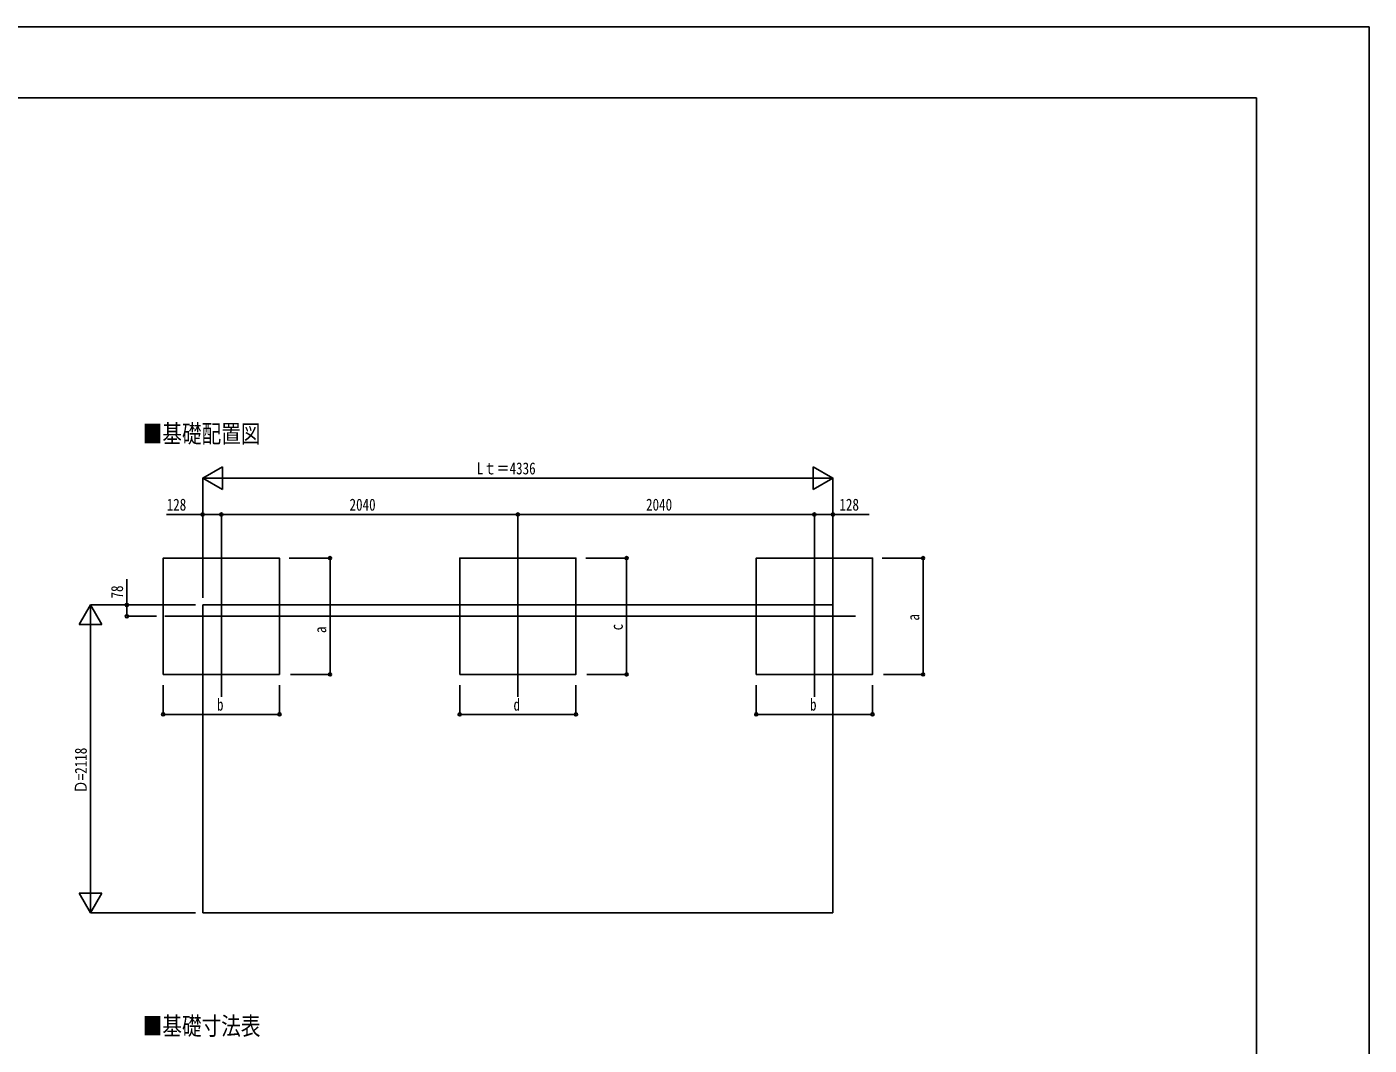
# Model space of a CAD drawing. Units: millimetres, scale not verified. Extents: x -10512 to 10512, y -7425 to 7425.
# Drawn here: x 1278 to 10512, y 422 to 7425 of the extents above; entities that cross this region are included whole.
import ezdxf
from ezdxf.enums import TextEntityAlignment as Align

# ---------------------------------------------------------------- set-up
doc = ezdxf.new("R2010")
doc.units = ezdxf.units.MM
doc.header["$LTSCALE"] = 30
for name, color, linetype in [('0-2_USER1', 3, 'Continuous'), ('0-3_YKK_12', 2, 'Continuous'), ('0-5_YKK_A1', 4, 'Continuous'), ('0-6_YKK_D', 6, 'Continuous'), ('0-7_YKK_ZWAK', 7, 'Continuous')]:
    doc.layers.add(name, color=color, linetype=linetype)
doc.styles.add('ＭＳ ゴシック', font='')
doc.styles.get('ＭＳ ゴシック').set_extended_font_data('MS Gothic')

msp = doc.modelspace()

# ---------------------------------------------------------------- linework, layer by layer
at = {"layer": '0-3_YKK_12'}
for p, q in [((2615.61, 3811.67), (2615.61, 2816.5)), ((4655.61, 3811.67), (4655.61, 2816.5)), ((6695.61, 3811.67), (6695.61, 2816.5)), ((2226.65, 3371.59), (4829.75, 3371.59)), ((4374.65, 3371.59), (6977.75, 3371.59))]:
    msp.add_line(p, q, dxfattribs=at)
at = {"layer": '0-5_YKK_A1'}
for p, q in [((2487.61, 3449.39), (6823.61, 3449.39)), ((2487.61, 3449.39), (2487.61, 1331.01)), ((6823.61, 3449.39), (6823.61, 1331.01)), ((6823.61, 1331.01), (2487.61, 1331.01))]:
    msp.add_line(p, q, dxfattribs=at)
for points in [[(2215.61, 2971.59), (3015.61, 2971.59), (3015.61, 3771.59), (2215.61, 3771.59)], [(4255.61, 2971.59), (5055.61, 2971.59), (5055.61, 3771.59), (4255.61, 3771.59)], [(6295.61, 2971.59), (7095.61, 2971.59), (7095.61, 3771.59), (6295.61, 3771.59)]]:
    msp.add_lwpolyline(points, close=True, dxfattribs=at)
at = {"layer": '0-6_YKK_D'}
for p, q in [((2487.61, 4321.59), (2622.93, 4399.71)), ((2622.93, 4243.46), (2622.93, 4399.71)), ((6823.61, 4321.59), (6688.3, 4399.71)), ((6688.3, 4399.71), (6688.3, 4243.46)), ((2487.61, 3499.39), (2487.61, 4322.59)), ((2487.61, 4321.59), (2622.93, 4243.46)), ((2487.61, 4321.59), (2758.25, 4321.59)), ((2643.86, 4321.59), (6667.36, 4321.59)), ((6823.61, 4321.59), (6552.98, 4321.59)), ((6823.61, 4321.59), (6688.3, 4243.46)), ((6823.61, 3450.39), (6823.61, 4322.59)), ((2487.61, 3499.39), (2487.61, 4072.59)), ((2615.61, 3812.67), (2615.61, 4072.59)), ((2615.61, 3812.67), (2615.61, 4072.59)), ((2615.61, 4071.59), (4655.61, 4071.59)), ((4655.61, 3811.67), (4655.61, 4072.59)), ((4655.61, 3811.67), (4655.61, 4072.59)), ((4655.61, 4071.59), (6695.61, 4071.59)), ((6695.61, 3811.67), (6695.61, 4072.59)), ((6695.61, 3811.67), (6695.61, 4072.59)), ((6823.61, 3499.39), (6823.61, 4072.59)), ((3082.77, 3771.59), (3364.72, 3771.59)), ((3363.72, 2971.59), (3363.72, 3771.59)), ((5122.77, 3771.59), (5404.72, 3771.59)), ((5403.72, 2971.59), (5403.72, 3771.59)), ((7162.77, 3771.59), (7444.72, 3771.59)), ((7443.72, 2971.59), (7443.72, 3771.59)), ((1715.61, 3449.39), (1637.49, 3314.07)), ((2437.61, 3449.39), (1714.61, 3449.39)), ((1715.61, 3449.39), (1793.74, 3314.07)), ((1715.61, 3449.39), (1715.61, 3178.75)), ((2437.61, 3449.39), (1964.61, 3449.39)), ((2169.17, 3371.59), (1964.61, 3371.59)), ((1637.49, 3314.07), (1793.74, 3314.07)), ((1715.61, 1487.26), (1715.61, 3293.14)), ((3090.61, 2971.59), (3364.72, 2971.59)), ((5130.61, 2971.59), (5404.72, 2971.59)), ((7170.61, 2971.59), (7444.72, 2971.59)), ((2215.61, 2897.39), (2215.61, 2695.59)), ((3015.61, 2897.57), (3015.61, 2695.59)), ((4255.61, 2897.39), (4255.61, 2695.59)), ((5055.61, 2897.57), (5055.61, 2695.59)), ((6295.61, 2897.39), (6295.61, 2695.59)), ((7095.61, 2897.57), (7095.61, 2695.59)), ((2215.61, 2696.59), (3015.61, 2696.59)), ((4255.61, 2696.59), (5055.61, 2696.59)), ((6295.61, 2696.59), (7095.61, 2696.59)), ((1715.61, 1331.01), (1715.61, 1601.64)), ((1715.61, 1331.01), (1637.49, 1466.32)), ((1793.74, 1466.32), (1637.49, 1466.32)), ((1715.61, 1331.01), (1793.74, 1466.32)), ((2437.61, 1331.01), (1714.61, 1331.01))]:
    msp.add_line(p, q, dxfattribs=at)
for points in [[(2615.61, 4071.59), (2487.61, 4071.59), (2237.78, 4071.59)], [(6695.61, 4071.59), (6823.61, 4071.59), (7073.45, 4071.59)], [(1965.61, 3371.59), (1965.61, 3449.39), (1965.61, 3627.22)]]:
    msp.add_lwpolyline(points, dxfattribs=at)
for centre in [(2487.61, 4071.59), (2615.61, 4071.59), (2615.61, 4071.59), (4655.61, 4071.59), (4655.61, 4071.59), (6695.61, 4071.59), (6695.61, 4071.59), (6823.61, 4071.59), (3363.72, 3771.59), (5403.72, 3771.59), (7443.72, 3771.59), (1965.61, 3449.39), (1965.61, 3371.59), (3363.72, 2971.59), (5403.72, 2971.59), (7443.72, 2971.59), (2215.61, 2696.59), (3015.61, 2696.59), (4255.61, 2696.59), (5055.61, 2696.59), (6295.61, 2696.59), (7095.61, 2696.59)]:
    msp.add_circle(centre, 10.62, dxfattribs=at)
at = {"layer": '0-7_YKK_ZWAK'}
for q in [(-9762.45, 6937.5), (9737.55, -6312.5)]:
    msp.add_line((9737.55, 6937.5), q, dxfattribs=at)
msp.add_lwpolyline([(-10512.5, -7425), (10512.5, -7425), (10512.5, 7425), (-10512.5, 7425)], close=True, dxfattribs=at)

# ---------------------------------------------------------------- texts
at = {"layer": '0-2_USER1', "style": 'ＭＳ ゴシック', "width": 0.8}
for s, p in [('■基礎配置図', (2074.76, 4527.91)), ('■基礎寸法表', (2074.76, 454.84))]:
    msp.add_text(s, height=123.7, dxfattribs=at).set_placement(p, align=Align.BOTTOM_LEFT)
at = {"layer": '0-6_YKK_D', "style": 'ＭＳ ゴシック', "width": 0.8}
for s, p in [('Lｔ＝4336', (4373.61, 4322.59)), ('128', (2239.45, 4073.25)), ('2040', (3497.61, 4073.25)), ('2040', (5537.61, 4073.25)), ('128', (6867.78, 4073.25)), ('b', (2585.61, 2697.92)), ('d', (4625.61, 2697.92)), ('b', (6665.61, 2697.92))]:
    msp.add_text(s, height=82.48, dxfattribs=at).set_placement(p, align=Align.BOTTOM_LEFT)
for s, p in [('78', (1963.95, 3493.55)), ('a', (7442.06, 3341.59)), ('a', (3362.05, 3256.07)), ('c', (5402.05, 3274.62)), ('Ｄ=2118', (1714.61, 2153.2))]:
    msp.add_text(s, height=82.48, rotation=90, dxfattribs=at).set_placement(p, align=Align.BOTTOM_LEFT)

doc.saveas('drawing.dxf')
